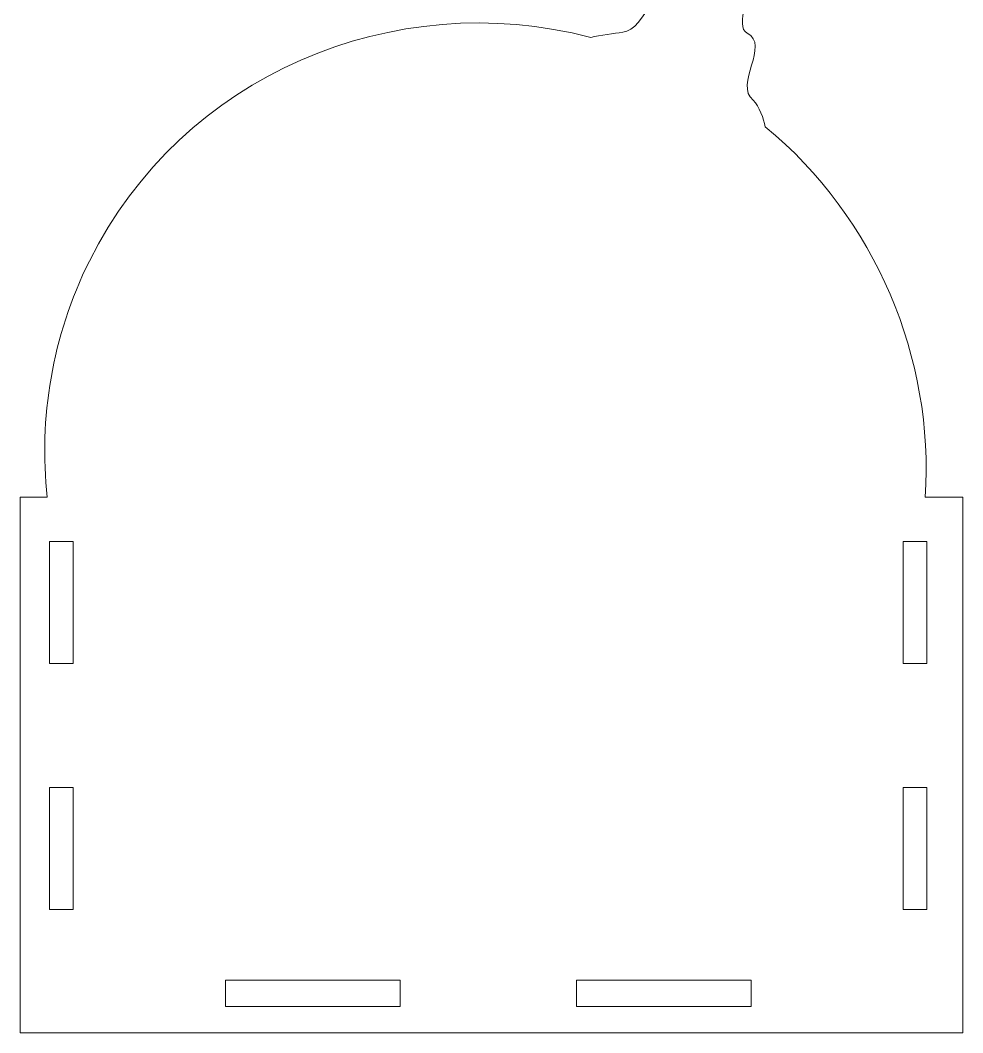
# Model space of a CAD drawing. Header units: centimetres. Extents: x -17.1 to 15.8, y -12.4 to 11.5.
# Drawn here: x -16.48 to -5.74, y -12.34 to -0.8 of the extents above; entities that cross this region are included whole.
import ezdxf

# ---------------------------------------------------------------- set-up
doc = ezdxf.new("R2010")
doc.units = ezdxf.units.CM
doc.header["$MEASUREMENT"] = 0
doc.layers.add('layer 1', color=7, linetype='Continuous')

msp = doc.modelspace()

# ---------------------------------------------------------------- linework, layer by layer
at = {"layer": 'layer 1', "color": 250, "lineweight": 9}
for points, knots in [([(-16.16969, -6.23523), (-16.26746, -5.33732), (-16.11895, -4.40627), (-15.68912, -3.5433), (-15.68912, -3.5433), (-14.6327, -1.42231), (-12.2245, -0.41016), (-9.9761, -0.9956), (-9.9761, -0.9956), (-9.86405, -0.97055), (-9.70957, -0.95058), (-9.61129, -0.93784), (-9.61129, -0.93784), (-9.47717, -0.92047), (-9.37995, -0.76958), (-9.28908, -0.60423), (-9.28908, -0.60423), (-9.22566, -0.48485), (-9.1401, -0.46531), (-9.04636, -0.48242), (-9.04636, -0.48242), (-8.73354, -0.06324), (-8.51041, 0.74545), (-8.09669, 0.79773), (-8.09669, 0.79773), (-8.03544, 0.80547), (-7.93092, 0.69455), (-7.90203, 0.64395), (-7.90203, 0.64395), (-7.54897, 0.62108), (-8.47519, -0.79654), (-8.19359, -0.94668), (-8.19359, -0.94668), (-7.92729, -1.07931), (-8.34572, -1.53695), (-8.12479, -1.71056), (-8.12479, -1.71056), (-8.05279, -1.77895), (-8.00673, -1.92456), (-7.98611, -2.0131), (-7.98611, -2.0131), (-6.72686, -3.05425), (-6.0585, -4.65733), (-6.16387, -6.23347), (-6.16387, -6.23347), (-6.16387, -6.23347), (-5.73579, -6.23347), (-5.73579, -6.23347), (-5.73579, -6.23347), (-5.73579, -6.23347), (-5.73579, -12.33532), (-5.73579, -12.33532), (-5.73579, -12.33532), (-5.73579, -12.33532), (-16.47788, -12.33532), (-16.47788, -12.33532), (-16.47788, -12.33532), (-16.47788, -12.33532), (-16.47788, -6.23347), (-16.47788, -6.23347), (-16.47788, -6.23347), (-16.47788, -6.23347), (-16.16988, -6.23347), (-16.16988, -6.23347), (-16.16988, -6.23347), (-16.16929, -6.23347), (-16.16963, -6.23581), (-16.16969, -6.23523)], [0, 0, 0, 0, 0.05555556, 0.05555556, 0.05555556, 0.05555556, 0.11111111, 0.11111111, 0.11111111, 0.11111111, 0.16666667, 0.16666667, 0.16666667, 0.16666667, 0.22222222, 0.22222222, 0.22222222, 0.22222222, 0.27777778, 0.27777778, 0.27777778, 0.27777778, 0.33333333, 0.33333333, 0.33333333, 0.33333333, 0.38888889, 0.38888889, 0.38888889, 0.38888889, 0.44444444, 0.44444444, 0.44444444, 0.44444444, 0.5, 0.5, 0.5, 0.5, 0.55555556, 0.55555556, 0.55555556, 0.55555556, 0.61111111, 0.61111111, 0.61111111, 0.61111111, 0.66666667, 0.66666667, 0.66666667, 0.66666667, 0.72222222, 0.72222222, 0.72222222, 0.72222222, 0.77777778, 0.77777778, 0.77777778, 0.77777778, 0.83333333, 0.83333333, 0.83333333, 0.83333333, 0.88888889, 0.88888889, 0.88888889, 0.88888889, 1, 1, 1, 1]), ([(-16.14403, -6.7403), (-16.14403, -6.7403), (-16.14403, -8.1303), (-16.14403, -8.1303), (-16.14403, -8.1303), (-16.14403, -8.1303), (-15.87403, -8.1303), (-15.87403, -8.1303), (-15.87403, -8.1303), (-15.87403, -8.1303), (-15.87403, -6.7403), (-15.87403, -6.7403), (-15.87403, -6.7403), (-15.87403, -6.7403), (-16.14403, -6.7403), (-16.14403, -6.7403)], [0, 0, 0, 0, 0.2, 0.2, 0.2, 0.2, 0.4, 0.4, 0.4, 0.4, 0.6, 0.6, 0.6, 0.6, 1, 1, 1, 1]), ([(-6.14403, -8.1303), (-6.14403, -8.1303), (-6.14403, -6.7403), (-6.14403, -6.7403), (-6.14403, -6.7403), (-6.14403, -6.7403), (-6.41402, -6.7403), (-6.41402, -6.7403), (-6.41402, -6.7403), (-6.41402, -6.7403), (-6.41402, -8.1303), (-6.41402, -8.1303), (-6.41402, -8.1303), (-6.41402, -8.1303), (-6.14403, -8.1303), (-6.14403, -8.1303)], [0, 0, 0, 0, 0.2, 0.2, 0.2, 0.2, 0.4, 0.4, 0.4, 0.4, 0.6, 0.6, 0.6, 0.6, 1, 1, 1, 1]), ([(-16.14403, -9.5403), (-16.14403, -9.5403), (-16.14403, -10.9303), (-16.14403, -10.9303), (-16.14403, -10.9303), (-16.14403, -10.9303), (-15.87403, -10.9303), (-15.87403, -10.9303), (-15.87403, -10.9303), (-15.87403, -10.9303), (-15.87403, -9.5403), (-15.87403, -9.5403), (-15.87403, -9.5403), (-15.87403, -9.5403), (-16.14403, -9.5403), (-16.14403, -9.5403)], [0, 0, 0, 0, 0.2, 0.2, 0.2, 0.2, 0.4, 0.4, 0.4, 0.4, 0.6, 0.6, 0.6, 0.6, 1, 1, 1, 1]), ([(-6.14403, -10.9303), (-6.14403, -10.9303), (-6.41402, -10.9303), (-6.41402, -10.9303), (-6.41402, -10.9303), (-6.41402, -10.9303), (-6.41402, -9.5403), (-6.41402, -9.5403), (-6.41402, -9.5403), (-6.41402, -9.5403), (-6.14403, -9.5403), (-6.14403, -9.5403), (-6.14403, -9.5403), (-6.14403, -9.5403), (-6.14403, -10.9303), (-6.14403, -10.9303)], [0, 0, 0, 0, 0.2, 0.2, 0.2, 0.2, 0.4, 0.4, 0.4, 0.4, 0.6, 0.6, 0.6, 0.6, 1, 1, 1, 1]), ([(-14.13903, -12.03532), (-14.13903, -12.03532), (-12.14903, -12.03532), (-12.14903, -12.03532), (-12.14903, -12.03532), (-12.14903, -12.03532), (-12.14903, -11.73532), (-12.14903, -11.73532), (-12.14903, -11.73532), (-12.14903, -11.73532), (-14.13903, -11.73532), (-14.13903, -11.73532), (-14.13903, -11.73532), (-14.13903, -11.73532), (-14.13903, -12.03532), (-14.13903, -12.03532)], [0, 0, 0, 0, 0.2, 0.2, 0.2, 0.2, 0.4, 0.4, 0.4, 0.4, 0.6, 0.6, 0.6, 0.6, 1, 1, 1, 1]), ([(-10.13903, -12.03532), (-10.13903, -12.03532), (-8.14903, -12.03532), (-8.14903, -12.03532), (-8.14903, -12.03532), (-8.14903, -12.03532), (-8.14903, -11.73532), (-8.14903, -11.73532), (-8.14903, -11.73532), (-8.14903, -11.73532), (-10.13903, -11.73532), (-10.13903, -11.73532), (-10.13903, -11.73532), (-10.13903, -11.73532), (-10.13903, -12.03532), (-10.13903, -12.03532)], [0, 0, 0, 0, 0.2, 0.2, 0.2, 0.2, 0.4, 0.4, 0.4, 0.4, 0.6, 0.6, 0.6, 0.6, 1, 1, 1, 1])]:
    msp.add_open_spline(points, degree=3, knots=knots, dxfattribs=at)

doc.saveas('drawing.dxf')
